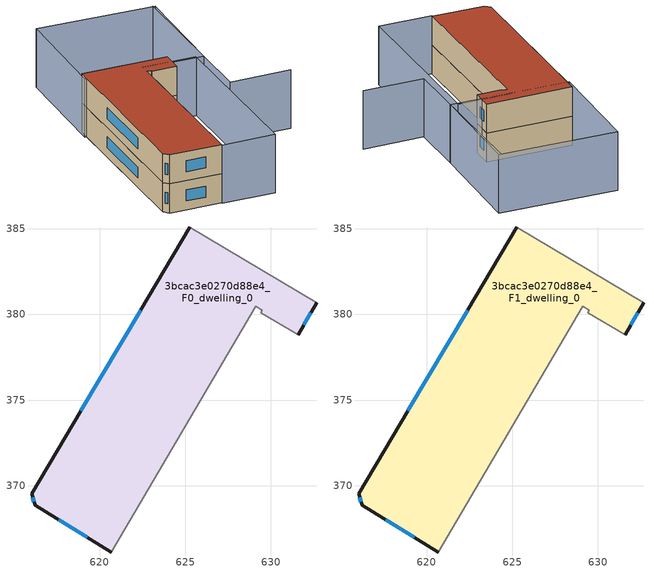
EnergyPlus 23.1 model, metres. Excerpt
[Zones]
3bcac3e0270d88e4_F0_dwelling_0
 floor ground (EU_floor_Construction): 632.68,380.68 631.59,378.82 629.41,380.1 629.5,380.26 629.11,380.49 620.67,366.12 616.22,368.86 616.03,369.51 625.27,385.11 z0
 wall outside (EU_wall_Construction): 625.27,385.11 616.03,369.51 616.22,368.86 620.67,366.12 / 631.59,378.82 632.68,380.68 z0:3
 wall adiabatic (EU_wall_Construction): 620.67,366.12 629.11,380.49 629.5,380.26 629.41,380.1 631.59,378.82 / 632.68,380.68 625.27,385.11 z0:3
 window (EU_Window_Construction): 617.61,368 619.28,366.97 / 616.09,369.31 616.16,369.06 / 622.39,380.25 618.91,374.37 / 631.93,379.4 632.34,380.1 z0.93:2.07
3bcac3e0270d88e4_F1_dwelling_0
 floor to 3bcac3e0270d88e4_F0_dwelling_0 (EU_floor_Construction): 632.68,380.68 631.59,378.82 629.41,380.1 629.5,380.26 629.11,380.49 620.67,366.12 616.22,368.86 616.03,369.51 625.27,385.11 z3
 wall outside (EU_wall_Construction): 625.27,385.11 616.03,369.51 616.22,368.86 620.67,366.12 / 631.59,378.82 632.68,380.68 z3:6
 wall adiabatic (EU_wall_Construction): 620.67,366.12 629.11,380.49 629.5,380.26 629.41,380.1 631.59,378.82 / 632.68,380.68 625.27,385.11 z3:6
 window (EU_Window_Construction): 617.61,368 619.28,366.97 / 616.09,369.31 616.16,369.06 / 622.39,380.25 618.91,374.37 / 631.93,379.4 632.34,380.1 z3.93:5.07
 roof outside (EU_roof_Construction): 620.67,366.12 629.11,380.49 629.5,380.26 629.41,380.1 631.59,378.82 632.68,380.68 625.27,385.11 616.03,369.51 616.22,368.86 z6
shading: 636.99,369.8 631.72,372.89 / 631.72,372.89 640.44,387.72 / 620.61,366.03 629.58,381.28 / 629.58,381.28 634.2,378.56 / 634.2,378.56 625.23,363.32 / 625.23,363.32 620.61,366.03 / 630.46,393.87 640.64,387.6 / 640.64,387.6 634.72,378 / 634.72,378 624.55,384.26 / 624.55,384.26 630.46,393.87 z0:6
[Building]
EU S2 Campaign: North Axis=0; Terrain=City; Solar Distribution=FullExterior
[Site:Location]
Montreal-Trudeau.Intl.AP: Latitude=45.4667; Longitude=-73.75; Time Zone=-5; Elevation=36
[SizingPeriod:WeatherFileDays]
AnnualSizingPeriod: Begin Month=1; Begin Day of Month=1; End Month=12; End Day of Month=31; Day of Week for Start Day=Monday; Use Weather File Daylight Saving Period=No; Use Weather File Rain and Snow Indicators=No
[MATERIAL]
EU_InternalMass_Material: Roughness=MediumRough; Thickness=0.1; Conductivity=1; Density=1800; Specific Heat=900; Thermal Absorptance=0.9; Solar Absorptance=0.7; Visible Absorptance=0.7
[MATERIAL:NOMASS] Roughness=MediumRough; Thermal Absorptance=0.9; Solar Absorptance=0.7; Visible Absorptance=0.7
Name | Thermal Resistance
EU_wall_NoMass; EU_floor_NoMass | 1.36485
EU_roof_NoMass | 2.55992
[WINDOWMATERIAL:SIMPLEGLAZINGSYSTEM]
EU_Window_SimpleGlazing: UFactor=3.92339; Solar Heat Gain Coefficient=0.8; Visible Transmittance=0.8
[CONSTRUCTION]
EU_wall_Construction: EU_wall_NoMass
EU_roof_Construction: EU_roof_NoMass
EU_floor_Construction: EU_floor_NoMass
EU_Window_Construction: EU_Window_SimpleGlazing
EU_InternalMass_Construction: EU_InternalMass_Material
[ZONE] Type=1; Multiplier=1; Ceiling Height=autocalculate; Volume=336.715; Floor Area=autocalculate; Part of Total Floor Area=Yes
3bcac3e0270d88e4_F0_dwelling_0; 3bcac3e0270d88e4_F1_dwelling_0
[INTERNALMASS] Construction=EU_InternalMass_Construction; Surface Area=112.238
Name | Zone or ZoneList
3bcac3e0270d88e4_F0_dwelling_0_EU_InternalMass | 3bcac3e0270d88e4_F0_dwelling_0
3bcac3e0270d88e4_F1_dwelling_0_EU_InternalMass | 3bcac3e0270d88e4_F1_dwelling_0
[OTHEREQUIPMENT] Fuel Type=Electricity; Design Level Calculation Method=Watts/Area; Power per Zone Floor Area=1; Fraction Latent=0; Fraction Radiant=0; Fraction Lost=0; Carbon Dioxide Generation Rate=0; EndUse Subcategory=EU_Step8_InternalGains
Name | Zone or ZoneList or Space or SpaceList | Schedule
EU_Step8_InternalGain_3bcac3e0270d88e4_F0_dwelling_0_f000 | 3bcac3e0270d88e4_F0_dwelling_0 | EU_Step8_GainSchedule_3bcac3e0270d88e4_F0_dwelling_0_f000
EU_Step8_InternalGain_3bcac3e0270d88e4_F1_dwelling_0_f000 | 3bcac3e0270d88e4_F1_dwelling_0 | EU_Step8_GainSchedule_3bcac3e0270d88e4_F1_dwelling_0_f000
[ZONEVENTILATION:DESIGNFLOWRATE] Schedule=EU_AlwaysOn; Design Flow Rate Calculation Method=AirChanges/Hour; Air Changes per Hour=0.860309; Ventilation Type=Natural; Fan Pressure Rise=0; Fan Total Efficiency=1; Constant Term Coefficient=1; Temperature Term Coefficient=0; Velocity Term Coefficient=0; Velocity Squared Term Coefficient=0; Minimum Indoor Temperature=-100; Maximum Indoor Temperature=100; Delta Temperature=-100; Minimum Outdoor Temperature=-100; Maximum Outdoor Temperature=100; Maximum Wind Speed=40
Name | Zone or ZoneList or Space or SpaceList
EU_ConstantAir_3bcac3e0270d88e4_F0_dwelling_0 | 3bcac3e0270d88e4_F0_dwelling_0
EU_ConstantAir_3bcac3e0270d88e4_F1_dwelling_0 | 3bcac3e0270d88e4_F1_dwelling_0
[HVACTEMPLATE:THERMOSTAT] Constant Heating Setpoint=20; Constant Cooling Setpoint=50
EU_HeatOnly_3bcac3e0270d88e4_F0_dwelling_0; EU_HeatOnly_3bcac3e0270d88e4_F1_dwelling_0
[HVACTEMPLATE:ZONE:IDEALLOADSAIRSYSTEM] System Availability Schedule=EU_AlwaysOn; Maximum Heating Supply Air Temperature=50; Minimum Cooling Supply Air Temperature=13; Maximum Heating Supply Air Humidity Ratio=0.0156; Minimum Cooling Supply Air Humidity Ratio=0.0077; Heating Limit=NoLimit; Cooling Limit=NoLimit; Heating Availability Schedule=EU_AlwaysOn; Cooling Availability Schedule=EU_CoolingOff; Dehumidification Control Type=ConstantSensibleHeatRatio; Cooling Sensible Heat Ratio=0.7; Dehumidification Setpoint=60; Humidification Control Type=None; Humidification Setpoint=30; Outdoor Air Method=None; Outdoor Air Flow Rate per Person=0.00944; Outdoor Air Flow Rate per Zone Floor Area=0; Outdoor Air Flow Rate per Zone=0; Demand Controlled Ventilation Type=None; Outdoor Air Economizer Type=NoEconomizer; Heat Recovery Type=None; Sensible Heat Recovery Effectiveness=0.7; Latent Heat Recovery Effectiveness=0.65
Name | Template Thermostat
3bcac3e0270d88e4_F0_dwelling_0 | EU_HeatOnly_3bcac3e0270d88e4_F0_dwelling_0
3bcac3e0270d88e4_F1_dwelling_0 | EU_HeatOnly_3bcac3e0270d88e4_F1_dwelling_0
[SIZING:ZONE] Zone Cooling Design Supply Air Temperature Input Method=SupplyAirTemperature; Zone Cooling Design Supply Air Temperature=13; Zone Heating Design Supply Air Temperature Input Method=SupplyAirTemperature; Zone Heating Design Supply Air Temperature=50; Zone Cooling Design Supply Air Humidity Ratio=0.008; Zone Heating Design Supply Air Humidity Ratio=0.008; Cooling Design Air Flow Method=DesignDay; Cooling Design Air Flow Rate=0; Cooling Minimum Air Flow per Zone Floor Area=0.000762; Cooling Minimum Air Flow=0; Cooling Minimum Air Flow Fraction=0.2; Heating Design Air Flow Method=DesignDay; Heating Design Air Flow Rate=0; Heating Maximum Air Flow per Zone Floor Area=0.002032; Heating Maximum Air Flow=0.141576; Heating Maximum Air Flow Fraction=0.3; Account for Dedicated Outdoor Air System=No; Dedicated Outdoor Air System Control Strategy=NeutralSupplyAir; Dedicated Outdoor Air Low Setpoint Temperature for Design=autosize; Dedicated Outdoor Air High Setpoint Temperature for Design=autosize; Zone Load Sizing Method=Sensible Load Only No Latent Load; Zone Latent Cooling Design Supply Air Humidity Ratio Input Method=HumidityRatioDifference; Zone Cooling Design Supply Air Humidity Ratio Difference=0.005; Zone Latent Heating Design Supply Air Humidity Ratio Input Method=HumidityRatioDifference; Zone Humidification Design Supply Air Humidity Ratio Difference=0.005
3bcac3e0270d88e4_F0_dwelling_0; 3bcac3e0270d88e4_F1_dwelling_0
[SCHEDULE:CONSTANT]
Name | Hourly Value
EU_AlwaysOn | 1
EU_CoolingOff | 0
[SCHEDULE:FILE] Column Number=1; Rows to Skip at Top=0; Number of Hours of Data=8760; Column Separator=Comma; Interpolate to Timestep=No; Minutes per Item=60; Adjust Schedule for Daylight Savings=Yes
Name | File
EU_Step8_GainSchedule_3bcac3e0270d88e4_F0_dwelling_0_f000 | ../../schedules/3bcac3e0270d88e4/3bcac3e0270d88e4_F0_dwelling_0_f000_gain.csv
EU_Step8_GainSchedule_3bcac3e0270d88e4_F1_dwelling_0_f000 | ../../schedules/3bcac3e0270d88e4/3bcac3e0270d88e4_F1_dwelling_0_f000_gain.csv
